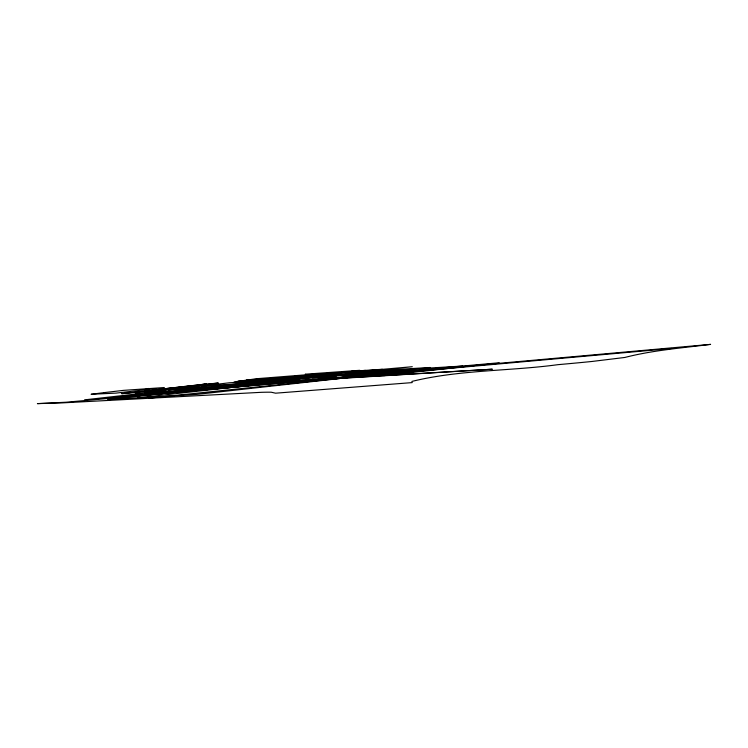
<?xml version="1.0" encoding="UTF-8"?>
<svg xmlns="http://www.w3.org/2000/svg" width="748" height="748" viewBox="0 0 748 748"><rect width="100%" height="100%" fill="white"/><g stroke="black" fill="none" stroke-linecap="round" stroke-linejoin="round"><path stroke-width="1.12" d="M340.125 377.562L710.6 344.37C681.942 348.016 653.032 350.195 624.861 357.451L592.023 361.462A121.382 2.964 -4.4 0 1 557.933 364.669C509.5 371.214 459.599 369.699 411.914 381.415L412.213 382.602L275.563 393.186L271.234 392.223A122.111 2.983 -4.4 0 0 261.314 392.317L62.196 402.892L37.4 403.621L66.133 402.218L420.133 370.428M388.586 369.54L306.727 374.748L256.433 378.722L234.059 381.929L257.957 381.162L301.472 376.506L412.288 366.707L295.731 379.086L259.397 381.013M238.154 381.134L284.193 377.852L301.388 375.505M184.653 386.51L121.672 393.7L173.658 388.838L218.323 383.013L202.353 384.509M268.036 382.424L492.334 369.203L264.801 383.013L171.18 391.662L135.294 393.869L229.739 382.742L265.512 380.966L211.834 386.679L179.258 388.838M246.344 380.049L288.298 377.291L359.741 370.307L305.259 374.196L306.727 374.748M161.624 389.586L206.439 383.958L152.209 390.166L173.658 388.838M139.689 393.626L84.543 399.853L152.938 393.719M128.273 396.496L171.189 391.662M202.362 389.175L226.569 386.473M328.83 378.825L430.212 367.483L391.391 369.746L245.578 384.715L211.834 386.679M171.451 392.597L107.534 399.694L196.64 394.411L339.704 378.572M169.656 392.803L202.371 389.175M137.361 397.917L279.163 382.163M383.789 375.589L499.187 362.761L363.865 374.898L325.52 376.366M148.73 398.198L350.12 377.273L339.012 377.693M267.307 380.956L246.578 383.079L277.658 381.377L294.403 379.657L265.157 381.181M251.693 382.808L265.381 381.405M270.271 380.91L263.642 381.34M258.041 382.415L270.598 381.134M275.283 380.676L262.417 381.564M265.596 382.069L285.708 380.124M270.711 381.798L291.44 379.675M224.409 386.267L172.227 391.447L144.916 392.915M337.937 372.85L365.417 370.382M268.635 380.573L293.684 378.301L307.456 377.899M301.958 380.414L336.469 377.029L312.271 377.759M152.929 393.719L196.257 389.848M266.082 383.621L288.728 381.602M134.892 396.057L342.088 377.59M349.522 377.319L671.601 348.456M284.193 377.852L340.471 374.468M164.597 388.736L175.911 387.988M351.392 371.298L382.35 369.269M279.612 381.246L201.586 386.164M242.221 380.844L293.684 378.301M420.067 368.614L462.722 366.024M197.865 385.734L183.045 386.604M372.728 371.672L414.224 369.26M354.739 373.514L399.769 370.877M334.552 375.431L385.875 372.429M264.586 381.069L299.256 379.245M282.66 380.321L287.774 380.049M281.529 380.554L290.215 380.087M277.34 380.975L286.026 380.517M273.16 381.405L281.846 380.947M250.253 382.705L255.358 382.434M269.261 381.695L274.376 381.424M276.601 378.236L284.885 377.805M168.375 390.166L202.97 388.352M296.432 377.216L320.817 376.506M148.422 388.474L149.918 388.614L144.299 389.568L145.495 389.708M103.486 392.691L91.088 394.28L116.005 393.121L164.345 387.529L123.514 390.363L103.486 392.691"/></g></svg>
